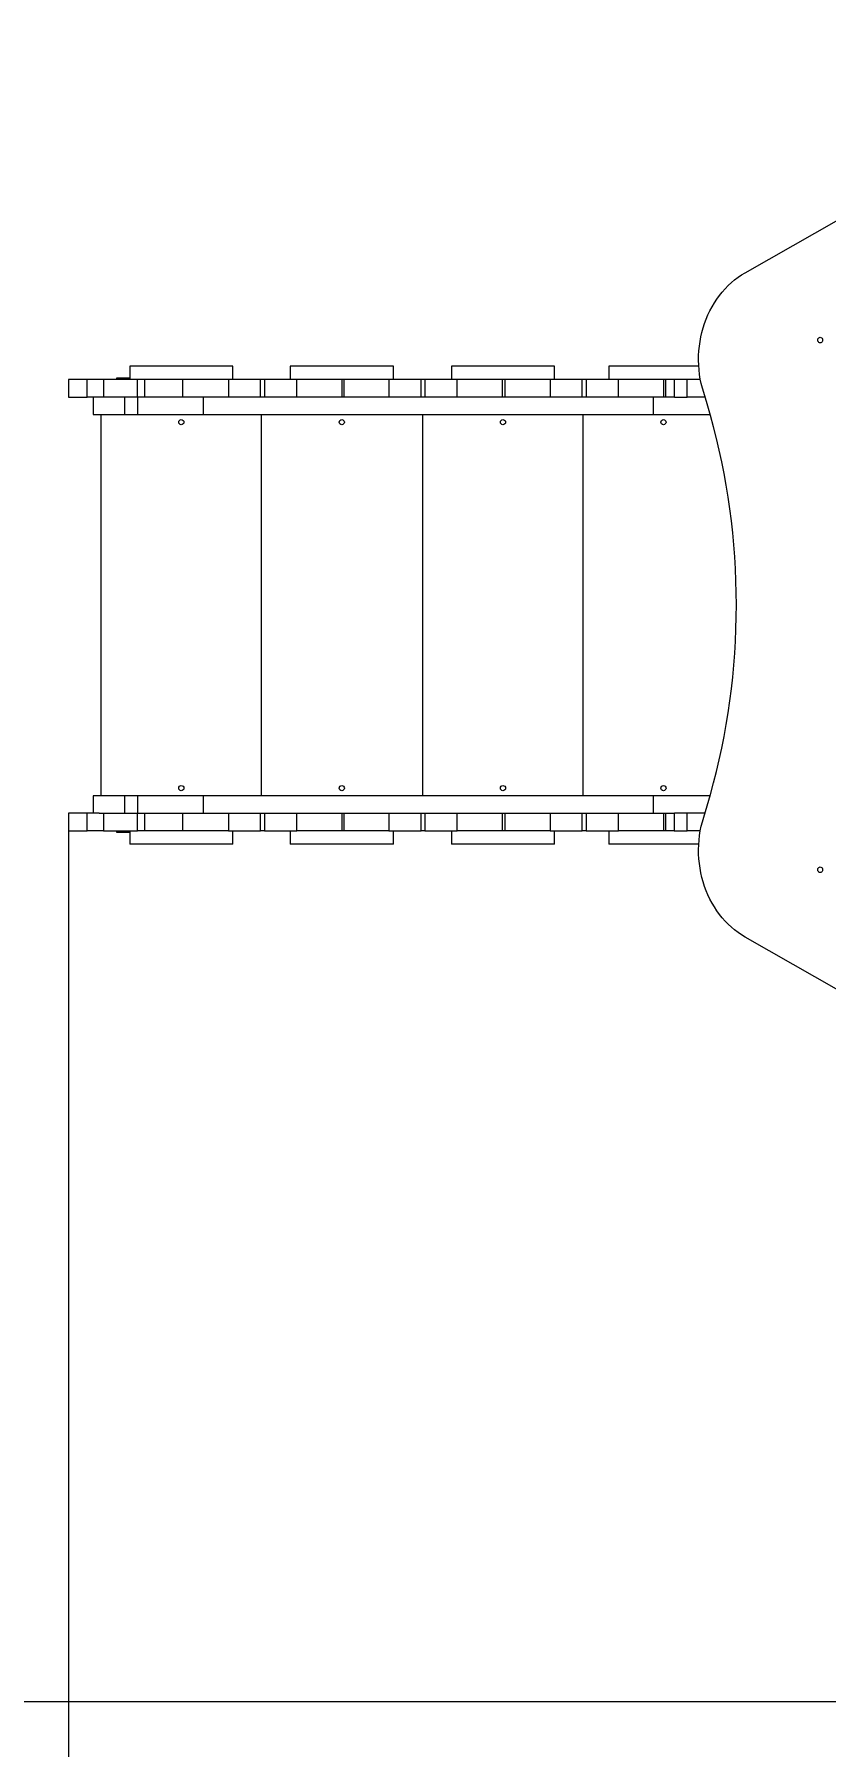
# Model space of a CAD drawing. Header units: millimetres. Extents: x -4492 to 4955, y -3948 to 3018.
# Drawn here: x -2179 to -951, y -1521 to 1136 of the extents above; entities that cross this region are included whole.
import ezdxf

# ---------------------------------------------------------------- set-up
doc = ezdxf.new("R2010")
doc.units = ezdxf.units.MM
for name, color, linetype in [('DIKOM_ОБЪЕКТ', 7, 'Continuous'), ('DIKOM_РАЗМЕР_ЗОНА', 7, 'Continuous'), ('DIKOM_РАЗМЕР_ОБЪЕКТА', 7, 'Continuous')]:
    doc.layers.add(name, color=color, linetype=linetype)
doc.styles.add('style1', font='arial.ttf', dxfattribs={"width": 0.8})
doc.dimstyles.new('1-50', dxfattribs={"dimtxt": 300, "dimasz": 200, "dimexe": 100, "dimexo": 0, "dimgap": 100, "dimtad": 1, "dimtxsty": 'style1', "dimcen": 200, "dimclrd": 7, "dimclre": 7, "dimclrt": 7, "dimadec": 1, "dimazin": 2, "dimtfac": 1, "dimtmove": 0, "dimatfit": 2, "dimfxl": 0, "dimlwd": 25, "dimlwe": 18, "dimarcsym": 0})

# ---------------------------------------------------------------- blocks, each defined once
blk = doc.blocks.new('*D9')
at = {"layer": 'Defpoints', "color": 0, "transparency": 16777216}
for p in [(2954.7, -36.1), (-2125.8, -99.6), (2954.7, -2238.2)]:
    blk.add_point(p, dxfattribs=at)
at = {"layer": 'DIKOM_РАЗМЕР_ОБЪЕКТА', "color": 7, "lineweight": 18, "transparency": 16777216}
for p, q in [((2954.7, -36.1), (2954.7, -2338.2)), ((-2125.8, -99.6), (-2125.8, -2338.2))]:
    blk.add_line(p, q, dxfattribs=at)
at = {"layer": 'DIKOM_РАЗМЕР_ОБЪЕКТА', "color": 7, "lineweight": 25, "transparency": 16777216}
blk.add_line((-1925.8, -2238.2), (2754.7, -2238.2), dxfattribs=at)
at = {"layer": 'DIKOM_РАЗМЕР_ОБЪЕКТА', "color": 7, "transparency": 16777216}
for points in [[(-1925.8, -2204.9), (-1925.8, -2271.6), (-2125.8, -2238.2)], [(2754.7, -2204.9), (2754.7, -2271.6), (2954.7, -2238.2)]]:
    blk.add_solid(points, dxfattribs=at)
at = {"layer": 'DIKOM_РАЗМЕР_ОБЪЕКТА', "color": 7, "transparency": 16777216, "insert": (-15.7, -1985.1), "char_height": 300, "attachment_point": 5, "style": 'style1'}
blk.add_mtext('5100', dxfattribs=at)
blk = doc.blocks.new('*D10')
at = {"layer": 'Defpoints', "color": 0, "transparency": 16777216}
for p in [(-415.9, 1518.5), (-2716, -1451.7), (-414.1, -1451.7)]:
    blk.add_point(p, dxfattribs=at)
at = {"layer": 'DIKOM_РАЗМЕР_ОБЪЕКТА', "color": 7, "lineweight": 18, "transparency": 16777216}
for p, q in [((-415.9, 1518.5), (-2816, 1518.5)), ((-414.1, -1451.7), (-2816, -1451.7))]:
    blk.add_line(p, q, dxfattribs=at)
at = {"layer": 'DIKOM_РАЗМЕР_ОБЪЕКТА', "color": 7, "lineweight": 25, "transparency": 16777216}
blk.add_line((-2716, 1318.5), (-2716, -1251.7), dxfattribs=at)
at = {"layer": 'DIKOM_РАЗМЕР_ОБЪЕКТА', "color": 7, "transparency": 16777216}
for points in [[(-2749.3, 1318.5), (-2682.7, 1318.5), (-2716, 1518.5)], [(-2749.3, -1251.7), (-2682.7, -1251.7), (-2716, -1451.7)]]:
    blk.add_solid(points, dxfattribs=at)
at = {"layer": 'DIKOM_РАЗМЕР_ОБЪЕКТА', "color": 7, "transparency": 16777216, "insert": (-2969.3, 33.4), "char_height": 300, "attachment_point": 5, "rotation": 90, "style": 'style1'}
blk.add_mtext('3000', dxfattribs=at)
blk = doc.blocks.new('*D11')
at = {"layer": 'Defpoints', "color": 0, "transparency": 16777216}
for p in [(4954.7, 104.9), (-3625.8, -59.3), (4954.7, -3847.6)]:
    blk.add_point(p, dxfattribs=at)
at = {"layer": 'DIKOM_РАЗМЕР_ЗОНА', "color": 7, "lineweight": 18, "transparency": 16777216}
for p, q in [((4954.7, 104.9), (4954.7, -3947.6)), ((-3625.8, -59.3), (-3625.8, -3947.6))]:
    blk.add_line(p, q, dxfattribs=at)
at = {"layer": 'DIKOM_РАЗМЕР_ЗОНА', "color": 7, "lineweight": 25, "transparency": 16777216}
blk.add_line((-3425.8, -3847.6), (4754.7, -3847.6), dxfattribs=at)
at = {"layer": 'DIKOM_РАЗМЕР_ЗОНА', "color": 7, "transparency": 16777216}
for points in [[(-3425.8, -3814.3), (-3425.8, -3880.9), (-3625.8, -3847.6)], [(4754.7, -3814.3), (4754.7, -3880.9), (4954.7, -3847.6)]]:
    blk.add_solid(points, dxfattribs=at)
at = {"layer": 'DIKOM_РАЗМЕР_ЗОНА', "color": 7, "transparency": 16777216, "insert": (396.1, -3594.4), "char_height": 300, "attachment_point": 5, "style": 'style1'}
blk.add_mtext('8600', dxfattribs=at)
blk = doc.blocks.new('*D12')
at = {"layer": 'Defpoints', "color": 0, "transparency": 16777216}
for p in [(-4042.3, 3018.5), (293.4, 3018.5), (293.4, -2951.7)]:
    blk.add_point(p, dxfattribs=at)
at = {"layer": 'DIKOM_РАЗМЕР_ЗОНА', "color": 7, "lineweight": 18, "transparency": 16777216}
for p, q in [((293.4, 3018.5), (-4142.3, 3018.5)), ((293.4, -2951.7), (-4142.3, -2951.7))]:
    blk.add_line(p, q, dxfattribs=at)
at = {"layer": 'DIKOM_РАЗМЕР_ЗОНА', "color": 7, "lineweight": 25, "transparency": 16777216}
blk.add_line((-4042.3, -2751.7), (-4042.3, 2818.5), dxfattribs=at)
at = {"layer": 'DIKOM_РАЗМЕР_ЗОНА', "color": 7, "transparency": 16777216}
for points in [[(-4075.7, 2818.5), (-4009, 2818.5), (-4042.3, 3018.5)], [(-4075.7, -2751.7), (-4009, -2751.7), (-4042.3, -2951.7)]]:
    blk.add_solid(points, dxfattribs=at)
at = {"layer": 'DIKOM_РАЗМЕР_ЗОНА', "color": 7, "transparency": 16777216, "insert": (-4295.5, 33.4), "char_height": 300, "attachment_point": 5, "rotation": 90, "style": 'style1'}
blk.add_mtext('6000', dxfattribs=at)

msp = doc.modelspace()

# ---------------------------------------------------------------- linework, layer by layer
at = {"layer": 'DIKOM_ОБЪЕКТ', "color": 7, "linetype": 'Continuous', "lineweight": 15}
for p, q in [((-1075.955, 766.324), (-819.207, 912.88)), ((-2030.759, 621.354), (-2030.759, 600.354)), ((-1870.759, 621.354), (-2030.759, 621.354)), ((-1870.759, 600.354), (-1870.759, 621.354)), ((-1781.759, 621.354), (-1781.759, 600.354)), ((-1621.759, 621.354), (-1781.759, 621.354)), ((-1621.759, 600.354), (-1621.759, 621.354)), ((-1531.759, 621.354), (-1531.759, 600.354)), ((-1371.759, 621.354), (-1531.759, 621.354)), ((-1371.759, 600.354), (-1371.759, 621.354)), ((-1287.538, 621.354), (-1287.538, 600.354)), ((-1147.973, 621.354), (-1287.538, 621.354)), ((-2125.759, 600.354), (-2125.759, 573.354)), ((-2096.63, 600.354), (-2125.759, 600.354)), ((-2096.63, 573.354), (-2096.63, 600.354)), ((-2071.443, 600.354), (-2096.63, 600.354)), ((-2071.443, 600.354), (-2071.443, 573.354)), ((-2018.508, 600.354), (-2071.443, 600.354)), ((-2050.759, 603.354), (-2030.759, 603.354)), ((-2050.759, 600.354), (-2050.759, 603.354)), ((-2018.508, 573.354), (-2018.508, 600.354)), ((-2007.72, 600.354), (-2018.508, 600.354)), ((-2007.72, 600.354), (-2007.72, 573.354)), ((-1948.809, 600.354), (-2007.72, 600.354)), ((-1948.809, 600.354), (-1948.809, 573.354)), ((-1877.759, 600.354), (-1948.809, 600.354)), ((-1877.759, 600.354), (-1877.759, 573.354)), ((-1827.759, 600.354), (-1877.759, 600.354)), ((-1827.759, 573.354), (-1827.759, 600.354)), ((-1821.759, 600.354), (-1827.759, 600.354)), ((-1821.759, 600.354), (-1821.759, 573.354)), ((-1771.759, 600.354), (-1821.759, 600.354)), ((-1771.759, 573.354), (-1771.759, 600.354)), ((-1701.759, 600.354), (-1771.759, 600.354)), ((-1701.759, 600.354), (-1701.759, 573.354)), ((-1698.759, 600.354), (-1701.759, 600.354)), ((-1698.759, 600.354), (-1698.759, 573.354)), ((-1628.759, 600.354), (-1698.759, 600.354)), ((-1628.759, 600.354), (-1628.759, 573.354)), ((-1578.759, 600.354), (-1628.759, 600.354)), ((-1578.759, 573.354), (-1578.759, 600.354)), ((-1572.759, 600.354), (-1578.759, 600.354)), ((-1572.759, 600.354), (-1572.759, 573.354)), ((-1522.759, 600.354), (-1572.759, 600.354)), ((-1522.759, 573.354), (-1522.759, 600.354)), ((-1452.759, 600.354), (-1522.759, 600.354)), ((-1452.759, 600.354), (-1452.759, 573.354)), ((-1448.759, 600.354), (-1452.759, 600.354)), ((-1448.759, 600.354), (-1448.759, 573.354)), ((-1378.759, 600.354), (-1448.759, 600.354)), ((-1378.759, 600.354), (-1378.759, 573.354)), ((-1328.759, 600.354), (-1378.759, 600.354)), ((-1328.759, 573.354), (-1328.759, 600.354)), ((-1322.759, 600.354), (-1328.759, 600.354)), ((-1322.759, 600.354), (-1322.759, 573.354)), ((-1272.759, 600.354), (-1322.759, 600.354)), ((-1272.759, 573.354), (-1272.759, 600.354)), ((-1202.759, 600.354), (-1272.759, 600.354)), ((-1202.759, 600.354), (-1202.759, 573.354)), ((-1199.759, 600.354), (-1202.759, 600.354)), ((-1199.759, 600.354), (-1199.759, 573.354)), ((-1186.217, 600.354), (-1199.759, 600.354)), ((-1186.217, 600.354), (-1186.217, 573.354)), ((-1166.041, 600.354), (-1186.217, 600.354)), ((-1166.041, 573.354), (-1166.041, 600.354)), ((-1145.394, 600.354), (-1166.041, 600.354)), ((-2125.759, 573.354), (-2096.63, 573.354)), ((-2078.113, 573.354), (-2096.63, 573.354)), ((-2087.652, 573.354), (-2087.652, 546.354)), ((-2087.004, 546.354), (-2087.004, 573.354)), ((-2038.346, 573.354), (-2078.113, 573.354)), ((-2038.346, 546.354), (-2038.346, 573.354)), ((-2018.218, 573.354), (-2038.346, 573.354)), ((-2018.218, 546.354), (-2018.218, 573.354)), ((-1916.349, 573.354), (-2018.218, 573.354)), ((-1916.349, 546.354), (-1916.349, 573.354)), ((-1218.304, 573.354), (-1916.349, 573.354)), ((-1218.304, 546.354), (-1218.304, 573.354)), ((-1185.423, 573.354), (-1218.304, 573.354)), ((-1185.423, 573.354), (-1166.041, 573.354)), ((-1138.196, 573.354), (-1166.041, 573.354)), ((-2087.652, 546.354), (-2087.004, 546.354)), ((-2087.004, 546.354), (-2038.346, 546.354)), ((-2075.759, 546.354), (-2075.759, -45.646)), ((-2038.346, 546.354), (-2018.218, 546.354)), ((-2018.218, 546.354), (-1916.349, 546.354)), ((-1916.349, 546.354), (-1218.304, 546.354)), ((-1826.759, 546.354), (-1826.759, -45.646)), ((-1576.759, 546.354), (-1576.759, -45.646)), ((-1327.759, 546.354), (-1327.759, -45.646)), ((-1218.304, 546.354), (-1130.211, 546.354)), ((-2087.652, -45.646), (-2087.652, -72.646)), ((-2087.004, -45.646), (-2087.652, -45.646)), ((-2087.004, -72.646), (-2087.004, -45.646)), ((-2038.346, -45.646), (-2087.004, -45.646)), ((-2038.346, -72.646), (-2038.346, -45.646)), ((-2018.218, -45.646), (-2038.346, -45.646)), ((-2018.218, -72.646), (-2018.218, -45.646)), ((-1916.349, -45.646), (-2018.218, -45.646)), ((-1916.349, -72.646), (-1916.349, -45.646)), ((-1218.304, -45.646), (-1916.349, -45.646)), ((-1218.304, -72.646), (-1218.304, -45.646)), ((-1130.409, -45.646), (-1218.304, -45.646)), ((-2125.759, -72.646), (-2125.759, -99.646)), ((-2096.63, -72.646), (-2125.759, -72.646)), ((-2096.63, -99.646), (-2096.63, -72.646)), ((-2078.113, -72.646), (-2096.63, -72.646)), ((-2078.113, -72.646), (-2038.346, -72.646)), ((-2071.443, -72.646), (-2071.443, -99.646)), ((-2038.346, -72.646), (-2018.218, -72.646)), ((-2018.508, -99.646), (-2018.508, -72.646)), ((-2018.218, -72.646), (-1916.349, -72.646)), ((-2007.72, -72.646), (-2007.72, -99.646)), ((-1948.809, -72.646), (-1948.809, -99.646)), ((-1916.349, -72.646), (-1218.304, -72.646)), ((-1877.759, -72.646), (-1877.759, -99.646)), ((-1827.759, -99.646), (-1827.759, -72.646)), ((-1821.759, -72.646), (-1821.759, -99.646)), ((-1771.759, -99.646), (-1771.759, -72.646)), ((-1701.759, -72.646), (-1701.759, -99.646)), ((-1698.759, -72.646), (-1698.759, -99.646)), ((-1628.759, -72.646), (-1628.759, -99.646)), ((-1578.759, -99.646), (-1578.759, -72.646)), ((-1572.759, -72.646), (-1572.759, -99.646)), ((-1522.759, -99.646), (-1522.759, -72.646)), ((-1452.759, -72.646), (-1452.759, -99.646)), ((-1448.759, -72.646), (-1448.759, -99.646)), ((-1378.759, -72.646), (-1378.759, -99.646)), ((-1328.759, -99.646), (-1328.759, -72.646)), ((-1322.759, -72.646), (-1322.759, -99.646)), ((-1272.759, -99.646), (-1272.759, -72.646)), ((-1218.304, -72.646), (-1185.423, -72.646)), ((-1202.759, -72.646), (-1202.759, -99.646)), ((-1199.759, -72.646), (-1199.759, -99.646)), ((-1186.217, -72.646), (-1186.217, -99.646)), ((-1166.041, -72.646), (-1185.423, -72.646)), ((-1166.041, -99.646), (-1166.041, -72.646)), ((-1138.414, -72.646), (-1166.041, -72.646)), ((-2125.759, -99.646), (-2096.63, -99.646)), ((-2071.443, -99.646), (-2096.63, -99.646)), ((-2071.443, -99.646), (-2018.508, -99.646)), ((-2050.759, -102.646), (-2050.759, -99.646)), ((-2030.759, -102.646), (-2050.759, -102.646)), ((-2030.759, -99.646), (-2030.759, -120.646)), ((-2007.72, -99.646), (-2018.508, -99.646)), ((-1948.809, -99.646), (-2007.72, -99.646)), ((-1877.759, -99.646), (-1948.809, -99.646)), ((-1877.759, -99.646), (-1827.759, -99.646)), ((-1870.759, -120.646), (-1870.759, -99.646)), ((-1821.759, -99.646), (-1827.759, -99.646)), ((-1821.759, -99.646), (-1771.759, -99.646)), ((-1781.759, -99.646), (-1781.759, -120.646)), ((-1701.759, -99.646), (-1771.759, -99.646)), ((-1698.759, -99.646), (-1701.759, -99.646)), ((-1628.759, -99.646), (-1698.759, -99.646)), ((-1628.759, -99.646), (-1578.759, -99.646)), ((-1621.759, -120.646), (-1621.759, -99.646)), ((-1572.759, -99.646), (-1578.759, -99.646)), ((-1572.759, -99.646), (-1522.759, -99.646)), ((-1531.759, -99.646), (-1531.759, -120.646)), ((-1452.759, -99.646), (-1522.759, -99.646)), ((-1448.759, -99.646), (-1452.759, -99.646)), ((-1378.759, -99.646), (-1448.759, -99.646)), ((-1378.759, -99.646), (-1328.759, -99.646)), ((-1371.759, -120.646), (-1371.759, -99.646)), ((-1322.759, -99.646), (-1328.759, -99.646)), ((-1322.759, -99.646), (-1272.759, -99.646)), ((-1287.538, -99.646), (-1287.538, -120.646)), ((-1202.759, -99.646), (-1272.759, -99.646)), ((-1199.759, -99.646), (-1202.759, -99.646)), ((-1186.217, -99.646), (-1199.759, -99.646)), ((-1186.217, -99.646), (-1166.041, -99.646)), ((-1145.523, -99.646), (-1166.041, -99.646)), ((-1870.759, -120.646), (-2030.759, -120.646)), ((-1621.759, -120.646), (-1781.759, -120.646)), ((-1371.759, -120.646), (-1531.759, -120.646)), ((-1148.014, -120.646), (-1287.538, -120.646)), ((-819.207, -411.47), (-1075.955, -264.914))]:
    msp.add_line(p, q, dxfattribs=at)
at = {"layer": 'DIKOM_ОБЪЕКТ', "color": 7, "linetype": 'Continuous', "lineweight": 15, "flags": 128}
for points in [[(-1140.345, 580.199), (-1142.381, 587.127), (-1144.122, 594.161), (-1145.565, 601.284), (-1146.704, 608.481), (-1147.539, 615.732), (-1148.066, 623.023), (-1148.285, 630.334), (-1148.195, 637.649), (-1147.796, 644.95), (-1147.089, 652.22), (-1146.076, 659.441), (-1144.76, 666.597), (-1143.142, 673.671), (-1141.228, 680.645), (-1139.022, 687.502), (-1136.529, 694.228), (-1133.755, 700.805), (-1130.707, 707.218), (-1127.391, 713.452), (-1123.816, 719.491), (-1119.991, 725.323), (-1115.923, 730.932), (-1111.624, 736.305), (-1107.103, 741.43), (-1102.371, 746.294), (-1097.439, 750.886), (-1092.319, 755.195), (-1087.023, 759.211), (-1081.564, 762.923), (-1075.955, 766.324)], [(-959.613, 666.105), (-958.54, 665.927), (-957.553, 665.407), (-956.734, 664.587), (-956.147, 663.533), (-955.842, 662.332), (-955.842, 661.079), (-956.147, 659.878), (-956.734, 658.824), (-957.553, 658.004), (-958.54, 657.484), (-959.613, 657.305), (-960.687, 657.484), (-961.673, 658.004), (-962.493, 658.824), (-963.079, 659.878), (-963.385, 661.079), (-963.385, 662.332), (-963.079, 663.533), (-962.493, 664.587), (-961.673, 665.407), (-960.687, 665.927), (-959.613, 666.105)], [(-1140.345, -78.789), (-1134.92, -61.183), (-1129.794, -43.458), (-1124.969, -25.62), (-1120.446, -7.677), (-1116.228, 10.365), (-1112.316, 28.498), (-1108.711, 46.716), (-1105.415, 65.012), (-1102.429, 83.379), (-1099.755, 101.81), (-1097.392, 120.297), (-1095.343, 138.834), (-1093.608, 157.414), (-1092.187, 176.029), (-1091.082, 194.673), (-1090.292, 213.339), (-1089.818, 232.018), (-1089.66, 250.705), (-1089.818, 269.392), (-1090.292, 288.071), (-1091.082, 306.736), (-1092.187, 325.38), (-1093.608, 343.996), (-1095.343, 362.576), (-1097.392, 381.113), (-1099.755, 399.6), (-1102.429, 418.031), (-1105.415, 436.398), (-1108.711, 454.694), (-1112.316, 472.912), (-1116.228, 491.045), (-1120.446, 509.087), (-1124.969, 527.03), (-1129.794, 544.867), (-1134.92, 562.593), (-1140.345, 580.199)], [(-1075.955, -264.914), (-1081.564, -261.514), (-1087.023, -257.801), (-1092.319, -253.785), (-1097.439, -249.476), (-1102.371, -244.884), (-1107.103, -240.02), (-1111.624, -234.895), (-1115.923, -229.522), (-1119.991, -223.913), (-1123.816, -218.082), (-1127.391, -212.042), (-1130.707, -205.808), (-1133.755, -199.395), (-1136.529, -192.818), (-1139.022, -186.093), (-1141.228, -179.235), (-1143.142, -172.261), (-1144.76, -165.188), (-1146.076, -158.032), (-1147.089, -150.81), (-1147.796, -143.54), (-1148.195, -136.239), (-1148.285, -128.924), (-1148.066, -121.613), (-1147.539, -114.323), (-1146.704, -107.071), (-1145.565, -99.874), (-1144.122, -92.751), (-1142.381, -85.717), (-1140.345, -78.789)], [(-959.613, -155.895), (-958.54, -156.073), (-957.553, -156.593), (-956.734, -157.413), (-956.147, -158.467), (-955.842, -159.668), (-955.842, -160.921), (-956.147, -162.122), (-956.734, -163.176), (-957.553, -163.996), (-958.54, -164.516), (-959.613, -164.695), (-960.687, -164.516), (-961.673, -163.996), (-962.493, -163.176), (-963.079, -162.122), (-963.385, -160.921), (-963.385, -159.668), (-963.079, -158.467), (-962.493, -157.413), (-961.673, -156.593), (-960.687, -156.073), (-959.613, -155.895)]]:
    msp.add_lwpolyline(points, dxfattribs=at)
at = {"layer": 'DIKOM_ОБЪЕКТ', "color": 7, "linetype": 'Continuous', "lineweight": 15}
for centre in [(-1950.759, 534.354), (-1701.759, 534.354), (-1451.759, 534.354), (-1202.759, 534.354), (-1950.759, -33.646), (-1701.759, -33.646), (-1451.759, -33.646), (-1202.759, -33.646)]:
    msp.add_circle(centre, 4, dxfattribs=at)
for centre in [(-950.853, 661.705), (-950.853, -160.295)]:
    msp.add_arc(centre, 5.071, 171.140277, 188.859723, dxfattribs=at)

# ---------------------------------------------------------------- dimensions: what is measured, and where the dimension line sits
at = {"layer": 'DIKOM_РАЗМЕР_ЗОНА'}
dim = msp.add_linear_dim(base=(-4042.338, 3018.471), p1=(293.436, -2951.723), p2=(293.436, 3018.471), angle=90, text='6000', dimstyle='1-50', dxfattribs=at)
dim.commit()
dim.dimension.update_dxf_attribs({"geometry": '*D12', "text_midpoint": (-4042.338, 33.374), "dimtype": 160})
dim = msp.add_linear_dim(base=(4954.664, -3847.616), p1=(-3625.759, -59.281), p2=(4954.664, 104.904), text='8600', dimstyle='1-50', dxfattribs=at)
dim.commit()
dim.dimension.update_dxf_attribs({"geometry": '*D11', "text_midpoint": (396.077, -3847.616), "dimtype": 160})
at = {"layer": 'DIKOM_РАЗМЕР_ОБЪЕКТА'}
dim = msp.add_linear_dim(base=(-2716.016, -1451.723), p1=(-415.876, 1518.471), p2=(-414.142, -1451.723), angle=90, text='3000', dimstyle='1-50', dxfattribs=at)
dim.commit()
dim.dimension.update_dxf_attribs({"geometry": '*D10', "text_midpoint": (-2716.016, 33.374), "dimtype": 160})
dim = msp.add_linear_dim(base=(2954.664, -2238.228), p1=(-2125.759, -99.646), p2=(2954.664, -36.146), text='5100', dimstyle='1-50', dxfattribs=at)
dim.commit()
dim.dimension.update_dxf_attribs({"geometry": '*D9', "text_midpoint": (-15.652, -2238.228), "dimtype": 160})

doc.saveas('drawing.dxf')
